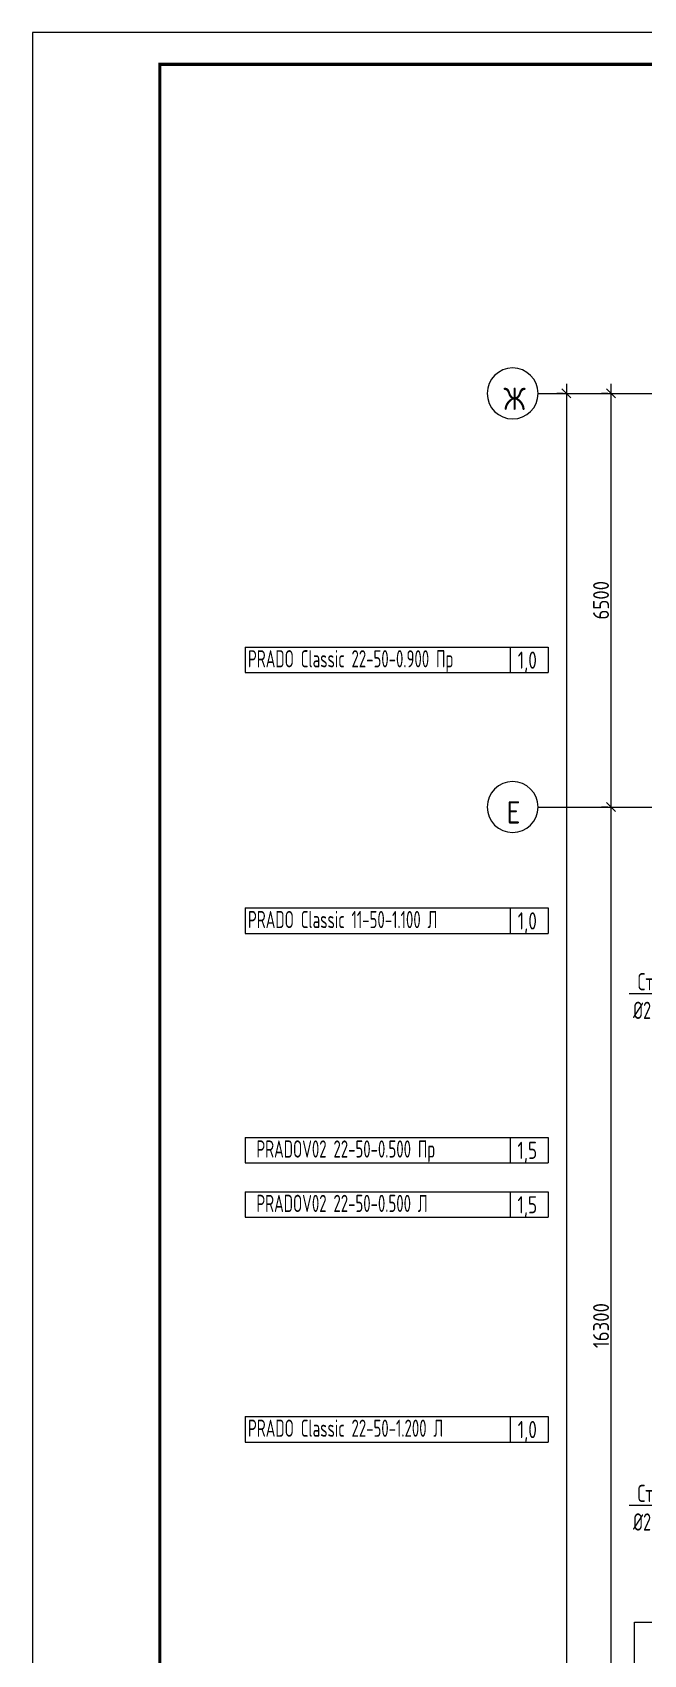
# Model space of a CAD drawing. Header units: millimetres. Extents: x -3929 to 624051, y 52832 to 514950.
# Drawn here: x 154898 to 164498, y 179614 to 205107 of the extents above; entities that cross this region are included whole.
import ezdxf
from ezdxf import colors
from ezdxf.entities.mleader import LeaderData, LeaderLine
from ezdxf.enums import TextEntityAlignment as Align
from ezdxf.math import Vec2, Vec3

# ---------------------------------------------------------------- set-up
doc = ezdxf.new("R2010")
doc.units = ezdxf.units.MM
doc.linetypes.add('ADSK_Линия сетки', pattern=[25, 20, -2.5, 0, -2.5])
for name, color, linetype in [('9_Форматы', 7, 'Continuous'), ('ПРИБОРЫ', 3, 'Continuous'), ('статистика приборов', 252, 'Continuous'), ('стояки', 7, 'Continuous')]:
    doc.layers.add(name, color=color, linetype=linetype)
for name, color, linetype, lineweight in [('ОВ-рамка', 7, 'Continuous', 30), ('ОВ-ТЕКСТ', 7, 'Continuous', 25), ('Оси', 253, 'Continuous', 9), ('Перекрытие', 7, 'Continuous', 18), ('Размеры', 7, 'Continuous', 9)]:
    doc.layers.add(name, color=color, linetype=linetype, lineweight=lineweight)
doc.styles.add('GOST Common', font='GOST_Common.ttf', dxfattribs={"width": 0.9, "height": 350})
doc.styles.add('GOST Common_1', font='GOST_Common.ttf', dxfattribs={"width": 0.9, "height": 250})
doc.styles.add('СТИЛЬ', font='simplex.shx', dxfattribs={"width": 0.65})

# ---------------------------------------------------------------- blocks, each defined once
blk = doc.blocks.new('_Oblique')
at = {"color": 0, "linetype": 'ByBlock', "lineweight": -2}
blk.add_line((-0.5, -0.5), (0.5, 0.5), dxfattribs=at)
blk = doc.blocks.new('1 этаж')
at = {"layer": 'Оси', "color": 253, "linetype": 'ADSK_Линия сетки', "lineweight": 5}
for p, q in [((353580, -210782), (419810, -210782)), ((353580, -217282), (419810, -217282))]:
    blk.add_line(p, q, dxfattribs=at)
at = {"layer": 'Оси', "color": 253, "lineweight": 5}
for centre, start, end in [((353180, -210782), 90, 270), ((353180, -210782), 270, 90), ((353180, -217282), 90, 270), ((353180, -217282), 270, 90)]:
    blk.add_arc(centre, 400, start, end, dxfattribs=at)
at = {"layer": 'Перекрытие', "color": 253, "lineweight": 5}
for p, q in [((355096, -230094), (356597, -230094)), ((355096, -231962), (355096, -230094))]:
    blk.add_line(p, q, dxfattribs=at)
at = {"layer": 'Размеры', "color": 253, "lineweight": 5}
for p, q in [((353974, -210782), (353874, -210782)), ((354024, -210632), (354024, -253982)), ((354674, -210782), (354574, -210782)), ((354724, -210632), (354724, -217432)), ((354724, -217132), (354724, -233732)), ((354674, -217282), (354574, -217282)), ((354674, -217282), (354574, -217282))]:
    blk.add_line(p, q, dxfattribs=at)
at = {"layer": 'Размеры', "color": 253, "lineweight": 5, "xscale": 141.4, "yscale": 141.4, "zscale": 141.4}
for p, rotation in [((354024, -210782), 90), ((354724, -210782), 90), ((354724, -217282), 270), ((354724, -217282), 90)]:
    blk.add_blockref('_Oblique', p, dxfattribs=dict(at, rotation=rotation))
at = {"layer": 'Оси', "color": 253, "lineweight": 5, "style": 'GOST Common', "width": 0.9}
for s, p in [('Ж', (353037, -211041)), ('Е', (353084, -217541))]:
    blk.add_text(s, height=350, dxfattribs=at).set_placement(p)
at = {"layer": 'Размеры', "color": 253, "lineweight": 5, "char_height": 250, "attachment_point": 5, "rotation": 90, "style": 'GOST Common_1'}
for s, insert, width in [('\\A1;6500', (354569, -214032), 756.84), ('\\A1;16300', (354569, -225432), 889.8)]:
    blk.add_mtext(s, dxfattribs=dict(at, insert=insert, width=width))
blk = doc.blocks.new('*U2998')
at = {"layer": '9_Форматы', "color": 7, "linetype": 'Continuous', "lineweight": 9, "ltscale": 100}
blk.add_lwpolyline([(5, -5), (5, 589), (-836, 589), (-836, -5)], close=True, dxfattribs=at)
at = {"layer": '9_Форматы', "color": 7, "linetype": 'Continuous', "lineweight": 9, "ltscale": 100, "const_width": 0.5}
blk.add_lwpolyline([(0, 0), (0, 584), (-816, 584), (-816, 0)], close=True, dxfattribs=at)

msp = doc.modelspace()

# ---------------------------------------------------------------- linework, layer by layer
at = {"layer": 'ПРИБОРЫ', "color": 7, "lineweight": 15}
for p, q in [((158240.719, 195446.565), (163000.34, 195446.565)), ((158240.719, 195446.565), (163000.34, 195446.565)), ((158240.719, 195446.565), (158240.719, 195046.565)), ((162400.34, 195446.565), (162400.34, 195046.565)), ((163000.34, 195446.565), (163000.34, 195046.565)), ((158240.719, 195046.565), (163000.34, 195046.565)), ((158240.719, 191348.188), (163000.34, 191348.188)), ((158240.719, 191348.188), (163000.34, 191348.188)), ((158240.719, 191348.188), (158240.719, 190948.188)), ((162400.34, 191348.188), (162400.34, 190948.188)), ((163000.34, 191348.188), (163000.34, 190948.188)), ((158240.719, 190948.188), (163000.34, 190948.188)), ((158240.719, 187742.323), (163000.34, 187742.323)), ((158240.719, 187742.323), (163000.34, 187742.323)), ((158240.719, 187742.323), (158240.719, 187342.323)), ((162400.34, 187742.323), (162400.34, 187342.323)), ((163000.34, 187742.323), (163000.34, 187342.323)), ((158240.719, 187342.323), (163000.34, 187342.323)), ((158240.719, 186887.306), (163000.34, 186887.306)), ((158240.719, 186887.306), (163000.34, 186887.306)), ((158240.719, 186887.306), (158240.719, 186487.306)), ((162400.34, 186887.306), (162400.34, 186487.306)), ((163000.34, 186887.306), (163000.34, 186487.306)), ((158240.719, 186487.306), (163000.34, 186487.306)), ((158240.719, 183354.146), (163000.34, 183354.146)), ((158240.719, 183354.146), (163000.34, 183354.146)), ((158240.719, 183354.146), (158240.719, 182954.146)), ((162400.34, 183354.146), (162400.34, 182954.146)), ((163000.34, 183354.146), (163000.34, 182954.146)), ((158240.719, 182954.146), (163000.34, 182954.146))]:
    msp.add_line(p, q, dxfattribs=at)

# ---------------------------------------------------------------- block references
at = {"layer": 'ОВ-рамка', "ltscale": 100, "transparency": 33554687, "xscale": 100, "yscale": 100, "zscale": 100}
msp.add_blockref('*U2998', (238498.26, 146206.792), dxfattribs=at)
at = {"layer": 'стояки', "color": 5, "lineweight": 40}
msp.add_blockref('1 этаж', (-190738.98, 410215.433), dxfattribs=at)

# ---------------------------------------------------------------- texts
at = {"layer": 'статистика приборов', "color": 7, "style": 'СТИЛЬ', "width": 0.6}
for s, p in [('PRADO Classic 22-50-0.900 Пр      ', (158283.696, 195128.418)), ('PRADO Classic 11-50-1.100 Л      ', (158283.696, 191030.041)), ('PRADOV02 22-50-0.500 Пр      ', (158415.331, 187424.176)), ('PRADOV02 22-50-0.500 Л      ', (158415.331, 186569.16)), ('PRADO Classic 22-50-1.200 Л      ', (158283.696, 183035.999))]:
    msp.add_text(s, height=270, dxfattribs=at).set_placement(p)
at = {"layer": 'статистика приборов', "color": 7, "style": 'СТИЛЬ', "width": 0.7}
for s, p in [('1,0', (162671.405, 195107.016)), ('1,0', (162671.405, 191008.639)), ('1,5', (162671.405, 187402.774)), ('1,5', (162671.405, 186547.758)), ('1,0', (162671.405, 183014.597))]:
    msp.add_text(s, height=270, dxfattribs=at).set_placement(p, align=Align.CENTER)

# ---------------------------------------------------------------- leaders
at = {"layer": 'ОВ-ТЕКСТ', "color": 7}
ml = msp.add_multileader_mtext('Standard', dxfattribs=at)
ml.set_content('\\A1;Ст. 35^J%%C20х2.8 ', color=7, style='СТИЛЬ')
ml.set_leader_properties(color=7, lineweight=18)
ml.build(insert=Vec2(0, 0))
ml.multileader.update_dxf_attribs({"text_left_attachment_type": 6, "text_right_attachment_type": 6, "dogleg_length": 0.36, "arrow_head_size": 0.126})
ctx = ml.context
ctx.base_point, ctx.char_height, ctx.arrow_head_size, ctx.landing_gap_size, ctx.plane_origin = Vec3(164261.646, 189999.637), 270, 0.126, 0.063, Vec3(170707.919, 185167.352)
ctx.left_attachment, ctx.right_attachment, ctx.text_align_type = 6, 6, 1
notes = []
notes.append((ctx, [(1, (1, 1, 0), (165231.453, 189999.637), (-1, 0), 0.252, [(0, [(166683.48, 188970.137), (166683.48, 189120.137)], 0, [])])]))
ctx.mtext.insert, ctx.mtext.width, ctx.mtext.alignment, ctx.mtext.flow_direction = Vec3(164746.424, 190323.637), 1404.14984, 2, 5
ml = msp.add_multileader_mtext('Standard', dxfattribs=at)
ml.set_content('\\A1;Ст. 34^J%%C20х2.8 ', color=7, style='СТИЛЬ')
ml.set_leader_properties(color=7, lineweight=18)
ml.build(insert=Vec2(0, 0))
ml.multileader.update_dxf_attribs({"text_left_attachment_type": 6, "text_right_attachment_type": 6, "dogleg_length": 0.36, "arrow_head_size": 0.126})
ctx = ml.context
ctx.base_point, ctx.char_height, ctx.arrow_head_size, ctx.landing_gap_size, ctx.plane_origin = Vec3(164261.646, 181958.43), 270, 0.126, 0.063, Vec3(170707.919, 177126.144)
ctx.left_attachment, ctx.right_attachment, ctx.text_align_type = 6, 6, 1
notes.append((ctx, [(1, (1, 1, 0), (165231.453, 181958.43), (-1, 0), 0.252, [(0, [(166683.48, 180928.93), (166683.48, 181078.93)], 0, [])])]))
ctx.mtext.insert, ctx.mtext.width, ctx.mtext.alignment, ctx.mtext.flow_direction = Vec3(164746.424, 182282.43), 1404.14984, 2, 5
for ctx, leaders in notes:
    for number, flags, end, landing, length, lines in leaders:
        leader = LeaderData()
        leader.index, (leader.has_last_leader_line, leader.has_dogleg_vector, leader.attachment_direction) = number, flags
        leader.last_leader_point, leader.dogleg_vector, leader.dogleg_length = Vec3(end), Vec3(landing), length
        for number, points, colour, breaks in lines:
            line = LeaderLine()
            line.index, line.vertices, line.color, line.breaks = number, Vec3.list(points), colors.encode_raw_color(colour), breaks
            leader.lines.append(line)
        ctx.leaders.append(leader)

doc.saveas('drawing.dxf')
